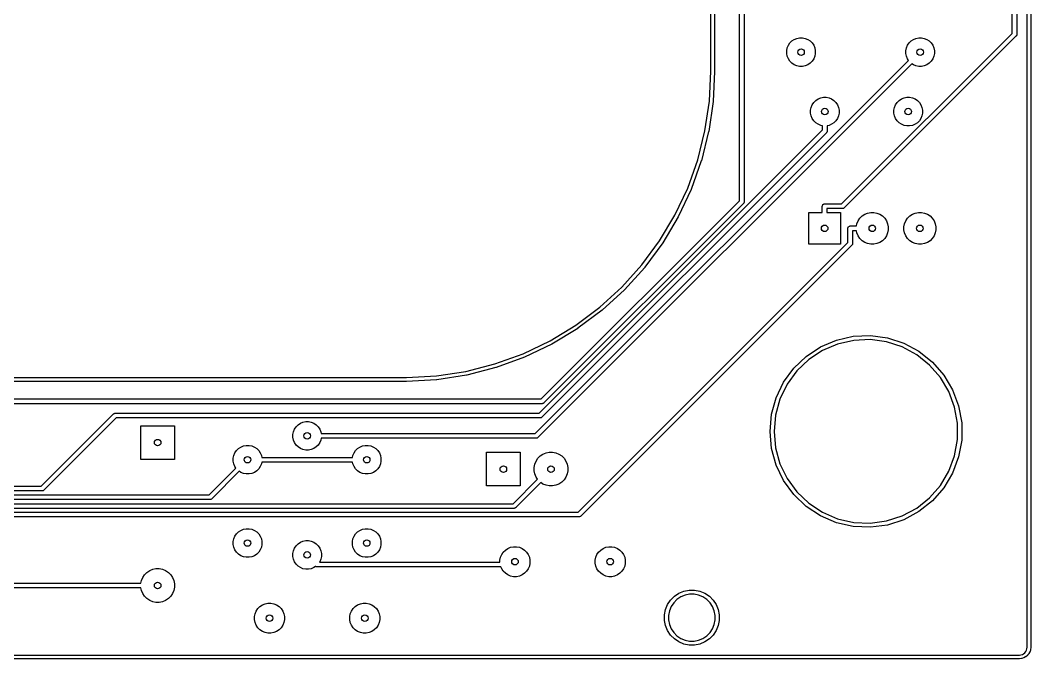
# Model space of a CAD drawing. Extents: x 17 to 176, y -177 to -9.
# Drawn here: x 121.7 to 175.6, y -176.6 to -142.6 of the extents above; entities that cross this region are included whole.
import ezdxf

# ---------------------------------------------------------------- set-up
doc = ezdxf.new("R2010")
doc.units = 0
doc.layers.add('BLACK', color=7, linetype='CONTINUOUS')

msp = doc.modelspace()

# ---------------------------------------------------------------- linework, layer by layer
at = {"layer": 'BLACK', "linetype": 'CONTINUOUS'}
for p, q in [((175.382, -176.017), (175.382, -52.2426)), ((175.582, -52.2359), (175.582, -176.027)), ((158.523, -145.291), (158.523, -53.716)), ((158.723, -53.7107), (158.723, -145.298)), ((174.582, -143.282), (174.582, -57.2686)), ((174.832, -57.2229), (174.832, -143.328)), ((160.053, -152.201), (160.053, -111.236)), ((160.303, -111.282), (160.303, -152.247)), ((165.495, -152.37), (174.582, -143.282)), ((162.658, -143.909), (162.741, -143.784)), ((162.741, -143.784), (162.847, -143.678)), ((162.847, -143.678), (162.972, -143.595)), ((162.972, -143.595), (163.111, -143.537)), ((163.111, -143.537), (163.258, -143.508)), ((163.258, -143.508), (163.408, -143.508)), ((163.408, -143.508), (163.555, -143.537)), ((163.555, -143.537), (163.694, -143.595)), ((163.694, -143.595), (163.819, -143.678)), ((163.819, -143.678), (163.925, -143.784)), ((163.925, -143.784), (164.008, -143.909)), ((174.791, -143.427), (165.64, -152.579)), ((169.008, -143.909), (169.091, -143.784)), ((169.091, -143.784), (169.197, -143.678)), ((169.197, -143.678), (169.322, -143.595)), ((169.322, -143.595), (169.461, -143.537)), ((169.461, -143.537), (169.608, -143.508)), ((169.608, -143.508), (169.758, -143.508)), ((169.758, -143.508), (169.905, -143.537)), ((169.905, -143.537), (170.044, -143.595)), ((170.044, -143.595), (170.169, -143.678)), ((170.169, -143.678), (170.275, -143.784)), ((170.275, -143.784), (170.358, -143.909)), ((174.796, -143.423), (174.791, -143.427)), ((174.8, -143.418), (174.796, -143.423)), ((174.812, -143.404), (174.8, -143.418)), ((174.8, -143.418), (174.8, -143.418)), ((174.823, -143.382), (174.812, -143.404)), ((174.831, -143.359), (174.823, -143.382)), ((174.823, -143.382), (174.823, -143.382)), ((174.832, -143.34), (174.831, -143.359)), ((174.832, -143.328), (174.833, -143.334)), ((174.833, -143.334), (174.832, -143.34)), ((174.832, -143.34), (174.832, -143.34)), ((162.571, -144.195), (162.6, -144.048)), ((162.571, -144.345), (162.571, -144.195)), ((162.6, -144.492), (162.571, -144.345)), ((162.6, -144.048), (162.658, -143.909)), ((164.008, -143.909), (164.066, -144.048)), ((164.066, -144.048), (164.095, -144.195)), ((164.095, -144.345), (164.066, -144.492)), ((164.095, -144.195), (164.095, -144.345)), ((168.921, -144.195), (168.95, -144.048)), ((168.921, -144.345), (168.921, -144.195)), ((168.95, -144.492), (168.921, -144.345)), ((168.95, -144.048), (169.008, -143.909)), ((170.358, -143.909), (170.416, -144.048)), ((170.416, -144.048), (170.445, -144.195)), ((170.445, -144.345), (170.416, -144.492)), ((170.445, -144.195), (170.445, -144.345)), ((149.16, -164.616), (169.063, -144.713)), ((169.24, -144.89), (149.305, -164.825)), ((162.658, -144.631), (162.6, -144.492)), ((162.741, -144.756), (162.658, -144.631)), ((162.847, -144.862), (162.741, -144.756)), ((162.972, -144.945), (162.847, -144.862)), ((163.819, -144.862), (163.694, -144.945)), ((163.925, -144.756), (163.819, -144.862)), ((164.008, -144.631), (163.925, -144.756)), ((164.066, -144.492), (164.008, -144.631)), ((169.008, -144.631), (168.95, -144.492)), ((169.063, -144.713), (169.008, -144.631)), ((169.322, -144.945), (169.24, -144.89)), ((170.169, -144.862), (170.044, -144.945)), ((170.275, -144.756), (170.169, -144.862)), ((170.358, -144.631), (170.275, -144.756)), ((170.416, -144.492), (170.358, -144.631)), ((158.445, -146.888), (158.523, -145.291)), ((158.723, -145.301), (158.644, -146.903)), ((158.723, -145.298), (158.723, -145.301)), ((163.111, -145.003), (162.972, -144.945)), ((163.258, -145.032), (163.111, -145.003)), ((163.408, -145.032), (163.258, -145.032)), ((163.555, -145.003), (163.408, -145.032)), ((163.694, -144.945), (163.555, -145.003)), ((169.461, -145.003), (169.322, -144.945)), ((169.608, -145.032), (169.461, -145.003)), ((169.758, -145.032), (169.608, -145.032)), ((169.905, -145.003), (169.758, -145.032)), ((170.044, -144.945), (169.905, -145.003)), ((158.212, -148.467), (158.445, -146.888)), ((158.643, -146.912), (158.409, -148.501)), ((158.644, -146.908), (158.643, -146.912)), ((158.644, -146.903), (158.644, -146.904)), ((158.644, -146.904), (158.644, -146.908)), ((163.87, -147.223), (163.928, -147.084)), ((163.928, -147.084), (164.011, -146.959)), ((164.011, -146.959), (164.117, -146.853)), ((164.117, -146.853), (164.242, -146.77)), ((164.242, -146.77), (164.381, -146.712)), ((164.381, -146.712), (164.528, -146.683)), ((164.528, -146.683), (164.678, -146.683)), ((164.678, -146.683), (164.825, -146.712)), ((164.825, -146.712), (164.964, -146.77)), ((164.964, -146.77), (165.089, -146.853)), ((165.089, -146.853), (165.195, -146.959)), ((165.195, -146.959), (165.278, -147.084)), ((165.278, -147.084), (165.336, -147.223)), ((168.315, -147.223), (168.373, -147.084)), ((168.373, -147.084), (168.456, -146.959)), ((168.456, -146.959), (168.562, -146.853)), ((168.562, -146.853), (168.687, -146.77)), ((168.687, -146.77), (168.826, -146.712)), ((168.826, -146.712), (168.973, -146.683)), ((168.973, -146.683), (169.123, -146.683)), ((169.123, -146.683), (169.27, -146.712)), ((169.27, -146.712), (169.409, -146.77)), ((169.409, -146.77), (169.534, -146.853)), ((169.534, -146.853), (169.64, -146.959)), ((169.64, -146.959), (169.723, -147.084)), ((169.723, -147.084), (169.781, -147.223)), ((163.841, -147.37), (163.87, -147.223)), ((163.841, -147.52), (163.841, -147.37)), ((163.87, -147.667), (163.841, -147.52)), ((165.336, -147.223), (165.365, -147.37)), ((165.365, -147.52), (165.336, -147.667)), ((165.365, -147.37), (165.365, -147.52)), ((168.286, -147.37), (168.315, -147.223)), ((168.286, -147.52), (168.286, -147.37)), ((168.315, -147.667), (168.286, -147.52)), ((169.781, -147.223), (169.81, -147.37)), ((169.81, -147.52), (169.781, -147.667)), ((169.81, -147.37), (169.81, -147.52)), ((163.928, -147.806), (163.87, -147.667)), ((164.011, -147.931), (163.928, -147.806)), ((164.117, -148.037), (164.011, -147.931)), ((164.242, -148.12), (164.117, -148.037)), ((164.381, -148.178), (164.242, -148.12)), ((164.964, -148.12), (164.825, -148.178)), ((165.089, -148.037), (164.964, -148.12)), ((165.195, -147.931), (165.089, -148.037)), ((165.278, -147.806), (165.195, -147.931)), ((165.336, -147.667), (165.278, -147.806)), ((168.373, -147.806), (168.315, -147.667)), ((168.456, -147.931), (168.373, -147.806)), ((168.562, -148.037), (168.456, -147.931)), ((168.687, -148.12), (168.562, -148.037)), ((168.826, -148.178), (168.687, -148.12)), ((169.409, -148.12), (169.27, -148.178)), ((169.534, -148.037), (169.409, -148.12)), ((169.64, -147.931), (169.534, -148.037)), ((169.723, -147.806), (169.64, -147.931)), ((169.781, -147.667), (169.723, -147.806)), ((149.373, -163.529), (164.478, -148.424)), ((164.687, -148.568), (149.517, -163.738)), ((157.825, -150.016), (158.212, -148.467)), ((158.407, -148.511), (158.018, -150.07)), ((158.408, -148.507), (158.407, -148.511)), ((158.409, -148.503), (158.408, -148.507)), ((158.409, -148.501), (158.409, -148.503)), ((164.478, -148.197), (164.381, -148.178)), ((164.478, -148.424), (164.478, -148.197)), ((164.692, -148.564), (164.687, -148.568)), ((164.696, -148.559), (164.692, -148.564)), ((164.707, -148.545), (164.696, -148.559)), ((164.696, -148.559), (164.696, -148.559)), ((164.719, -148.523), (164.707, -148.545)), ((164.726, -148.5), (164.719, -148.523)), ((164.719, -148.523), (164.719, -148.523)), ((164.728, -148.481), (164.726, -148.5)), ((164.825, -148.178), (164.728, -148.197)), ((164.728, -148.197), (164.728, -148.469)), ((164.728, -148.469), (164.729, -148.475)), ((164.729, -148.475), (164.728, -148.481)), ((164.728, -148.481), (164.728, -148.481)), ((168.973, -148.207), (168.826, -148.178)), ((169.123, -148.207), (168.973, -148.207)), ((169.27, -148.178), (169.123, -148.207)), ((157.29, -151.52), (157.825, -150.016)), ((158.015, -150.079), (157.477, -151.592)), ((158.017, -150.075), (158.015, -150.079)), ((158.018, -150.071), (158.017, -150.075)), ((158.018, -150.07), (158.018, -150.071)), ((156.61, -152.965), (157.29, -151.52)), ((157.473, -151.601), (156.789, -153.055)), ((157.475, -151.597), (157.473, -151.601)), ((157.476, -151.593), (157.475, -151.597)), ((157.477, -151.592), (157.476, -151.593)), ((149.482, -162.773), (160.053, -152.201)), ((160.262, -152.346), (149.626, -162.982)), ((160.267, -152.342), (160.262, -152.346)), ((160.271, -152.337), (160.267, -152.342)), ((160.282, -152.323), (160.271, -152.337)), ((160.271, -152.337), (160.271, -152.337)), ((160.283, -152.322), (160.282, -152.323)), ((160.294, -152.301), (160.283, -152.322)), ((160.301, -152.278), (160.294, -152.301)), ((160.303, -152.259), (160.301, -152.278)), ((160.303, -152.247), (160.304, -152.253)), ((160.304, -152.253), (160.303, -152.259)), ((160.303, -152.259), (160.303, -152.259)), ((164.466, -152.495), (164.469, -152.47)), ((164.469, -152.47), (164.476, -152.447)), ((164.476, -152.447), (164.488, -152.425)), ((164.488, -152.425), (164.503, -152.406)), ((164.503, -152.406), (164.522, -152.39)), ((164.522, -152.39), (164.544, -152.379)), ((164.544, -152.379), (164.567, -152.372)), ((164.567, -152.372), (164.586, -152.37)), ((164.586, -152.37), (164.592, -152.369)), ((164.586, -152.37), (164.586, -152.37)), ((164.592, -152.369), (164.598, -152.37)), ((164.598, -152.37), (165.495, -152.37)), ((155.793, -154.336), (156.61, -152.965)), ((163.742, -154.52), (163.742, -152.82)), ((163.742, -152.82), (164.467, -152.82)), ((164.467, -152.501), (164.466, -152.495)), ((164.467, -152.82), (164.467, -152.501)), ((165.541, -152.62), (164.717, -152.62)), ((164.717, -152.62), (164.717, -152.82)), ((164.717, -152.82), (165.442, -152.82)), ((165.442, -152.82), (165.442, -154.52)), ((165.547, -152.62), (165.541, -152.62)), ((165.553, -152.62), (165.547, -152.62)), ((165.571, -152.618), (165.553, -152.62)), ((165.553, -152.62), (165.553, -152.62)), ((165.595, -152.611), (165.571, -152.618)), ((165.617, -152.599), (165.595, -152.611)), ((165.636, -152.584), (165.617, -152.599)), ((165.64, -152.579), (165.636, -152.584)), ((166.472, -153.128), (166.59, -153.01)), ((166.59, -153.01), (166.729, -152.917)), ((166.729, -152.917), (166.884, -152.853)), ((166.884, -152.853), (167.048, -152.82)), ((167.048, -152.82), (167.216, -152.82)), ((167.216, -152.82), (167.38, -152.853)), ((167.38, -152.853), (167.535, -152.917)), ((167.535, -152.917), (167.674, -153.01)), ((167.674, -153.01), (167.792, -153.128)), ((169.012, -153.128), (169.13, -153.01)), ((169.13, -153.01), (169.269, -152.917)), ((169.269, -152.917), (169.424, -152.853)), ((169.424, -152.853), (169.588, -152.82)), ((169.588, -152.82), (169.756, -152.82)), ((169.756, -152.82), (169.92, -152.853)), ((169.92, -152.853), (170.075, -152.917)), ((170.075, -152.917), (170.214, -153.01)), ((170.214, -153.01), (170.332, -153.128)), ((156.784, -153.063), (155.962, -154.443)), ((156.786, -153.059), (156.784, -153.063)), ((156.788, -153.056), (156.786, -153.059)), ((156.789, -153.055), (156.788, -153.056)), ((165.909, -153.554), (165.932, -153.547)), ((165.932, -153.547), (165.951, -153.545)), ((165.951, -153.545), (165.957, -153.544)), ((165.957, -153.544), (165.963, -153.545)), ((165.963, -153.545), (166.29, -153.545)), ((166.29, -153.545), (166.315, -153.422)), ((166.315, -153.422), (166.379, -153.267)), ((166.379, -153.267), (166.472, -153.128)), ((167.792, -153.128), (167.885, -153.267)), ((167.885, -153.267), (167.949, -153.422)), ((167.949, -153.422), (167.982, -153.586)), ((168.822, -153.586), (168.855, -153.422)), ((168.855, -153.422), (168.919, -153.267)), ((168.919, -153.267), (169.012, -153.128)), ((170.332, -153.128), (170.425, -153.267)), ((170.425, -153.267), (170.489, -153.422)), ((170.489, -153.422), (170.522, -153.586)), ((165.831, -153.67), (165.834, -153.645)), ((165.832, -153.676), (165.831, -153.67)), ((165.832, -154.426), (165.832, -153.676)), ((165.834, -153.645), (165.841, -153.622)), ((165.841, -153.622), (165.852, -153.6)), ((165.852, -153.6), (165.868, -153.581)), ((165.868, -153.581), (165.887, -153.566)), ((165.887, -153.566), (165.909, -153.554)), ((166.29, -153.795), (166.082, -153.795)), ((166.082, -153.795), (166.082, -154.472)), ((166.315, -153.918), (166.29, -153.795)), ((166.379, -154.073), (166.315, -153.918)), ((166.472, -154.212), (166.379, -154.073)), ((167.885, -154.073), (167.792, -154.212)), ((167.949, -153.918), (167.885, -154.073)), ((167.982, -153.754), (167.949, -153.918)), ((167.982, -153.586), (167.982, -153.754)), ((168.822, -153.754), (168.822, -153.586)), ((168.855, -153.918), (168.822, -153.754)), ((168.919, -154.073), (168.855, -153.918)), ((169.012, -154.212), (168.919, -154.073)), ((170.425, -154.073), (170.332, -154.212)), ((170.489, -153.918), (170.425, -154.073)), ((170.522, -153.754), (170.489, -153.918)), ((170.522, -153.586), (170.522, -153.754)), ((151.452, -168.806), (165.832, -154.426)), ((166.041, -154.571), (151.596, -169.015)), ((154.845, -155.621), (155.793, -154.336)), ((155.957, -154.451), (155.003, -155.744)), ((155.959, -154.448), (155.957, -154.451)), ((155.961, -154.444), (155.959, -154.448)), ((155.962, -154.443), (155.961, -154.444)), ((165.442, -154.52), (163.742, -154.52)), ((166.046, -154.567), (166.041, -154.571)), ((166.049, -154.562), (166.046, -154.567)), ((166.061, -154.548), (166.049, -154.562)), ((166.049, -154.562), (166.049, -154.562)), ((166.073, -154.526), (166.061, -154.548)), ((166.075, -154.52), (166.073, -154.526)), ((166.08, -154.503), (166.075, -154.52)), ((166.082, -154.484), (166.08, -154.503)), ((166.082, -154.472), (166.082, -154.478)), ((166.082, -154.478), (166.082, -154.484)), ((166.082, -154.484), (166.082, -154.484)), ((166.59, -154.33), (166.472, -154.212)), ((166.729, -154.423), (166.59, -154.33)), ((166.884, -154.487), (166.729, -154.423)), ((167.048, -154.52), (166.884, -154.487)), ((167.216, -154.52), (167.048, -154.52)), ((167.38, -154.487), (167.216, -154.52)), ((167.535, -154.423), (167.38, -154.487)), ((167.674, -154.33), (167.535, -154.423)), ((167.792, -154.212), (167.674, -154.33)), ((169.13, -154.33), (169.012, -154.212)), ((169.269, -154.423), (169.13, -154.33)), ((169.424, -154.487), (169.269, -154.423)), ((169.588, -154.52), (169.424, -154.487)), ((169.756, -154.52), (169.588, -154.52)), ((169.92, -154.487), (169.756, -154.52)), ((170.075, -154.423), (169.92, -154.487)), ((170.214, -154.33), (170.075, -154.423)), ((170.332, -154.212), (170.214, -154.33)), ((153.777, -156.808), (154.845, -155.621)), ((154.997, -155.752), (153.922, -156.945)), ((155, -155.748), (154.997, -155.752)), ((155.002, -155.745), (155, -155.748)), ((155.003, -155.744), (155.002, -155.745)), ((152.598, -157.884), (153.777, -156.808)), ((153.915, -156.952), (152.729, -158.035)), ((153.918, -156.949), (153.915, -156.952)), ((153.921, -156.946), (153.918, -156.949)), ((153.922, -156.945), (153.921, -156.946)), ((153.922, -156.945), (153.922, -156.945)), ((153.922, -156.945), (153.922, -156.945)), ((151.32, -158.841), (152.598, -157.884)), ((152.722, -158.042), (151.436, -159.004)), ((152.725, -158.039), (152.722, -158.042)), ((152.728, -158.036), (152.725, -158.039)), ((152.729, -158.035), (152.728, -158.036)), ((149.954, -159.668), (151.32, -158.841)), ((151.427, -159.009), (150.053, -159.841)), ((151.431, -159.007), (151.427, -159.009)), ((151.434, -159.005), (151.431, -159.007)), ((151.436, -159.004), (151.434, -159.005)), ((165.216, -159.634), (166.111, -159.429)), ((166.111, -159.429), (167.028, -159.388)), ((167.028, -159.388), (167.938, -159.511)), ((148.514, -160.358), (149.954, -159.668)), ((150.045, -159.846), (148.596, -160.54)), ((150.049, -159.844), (150.045, -159.846)), ((150.052, -159.842), (150.049, -159.844)), ((150.053, -159.841), (150.052, -159.842)), ((150.053, -159.841), (150.053, -159.841)), ((150.053, -159.841), (150.053, -159.841)), ((163.606, -160.5), (164.372, -159.994)), ((164.372, -159.994), (165.216, -159.634)), ((165.284, -159.843), (164.477, -160.188)), ((166.141, -159.647), (165.284, -159.843)), ((167.018, -159.608), (166.141, -159.647)), ((167.889, -159.726), (167.018, -159.608)), ((168.724, -159.997), (167.889, -159.726)), ((167.938, -159.511), (168.811, -159.795)), ((169.498, -160.414), (168.724, -159.997)), ((168.811, -159.795), (169.619, -160.23)), ((147.014, -160.904), (148.514, -160.358)), ((148.587, -160.544), (147.078, -161.093)), ((148.591, -160.542), (148.587, -160.544)), ((148.595, -160.541), (148.591, -160.542)), ((148.596, -160.54), (148.595, -160.541)), ((148.596, -160.54), (148.596, -160.54)), ((148.596, -160.54), (148.596, -160.54)), ((162.943, -161.134), (163.606, -160.5)), ((164.477, -160.188), (163.744, -160.672)), ((170.185, -160.961), (169.498, -160.414)), ((169.619, -160.23), (170.337, -160.802)), ((145.468, -161.301), (147.014, -160.904)), ((147.077, -161.094), (147.073, -161.095)), ((147.078, -161.093), (147.077, -161.094)), ((147.078, -161.093), (147.078, -161.093)), ((147.078, -161.093), (147.078, -161.093)), ((163.744, -160.672), (163.109, -161.279)), ((170.763, -161.623), (170.185, -160.961)), ((170.337, -160.802), (170.941, -161.494)), ((142.294, -161.634), (143.89, -161.545)), ((143.89, -161.545), (145.468, -161.301)), ((145.503, -161.498), (143.916, -161.743)), ((145.507, -161.497), (145.503, -161.498)), ((145.511, -161.496), (145.507, -161.497)), ((145.513, -161.496), (145.511, -161.496)), ((147.069, -161.096), (145.513, -161.496)), ((145.513, -161.496), (145.513, -161.496)), ((145.513, -161.496), (145.513, -161.496)), ((147.073, -161.095), (147.069, -161.096)), ((162.403, -161.877), (162.943, -161.134)), ((163.109, -161.279), (162.592, -161.99)), ((171.213, -162.377), (170.763, -161.623)), ((170.941, -161.494), (171.412, -162.282)), ((142.187, -161.834), (50.5992, -161.834)), ((50.6066, -161.635), (142.182, -161.635)), ((142.182, -161.635), (142.294, -161.634)), ((142.297, -161.834), (142.187, -161.834)), ((142.187, -161.834), (142.187, -161.834)), ((142.299, -161.834), (142.297, -161.834)), ((142.301, -161.834), (142.299, -161.834)), ((142.302, -161.834), (142.301, -161.834)), ((143.906, -161.744), (142.302, -161.834)), ((143.91, -161.744), (143.906, -161.744)), ((143.914, -161.743), (143.91, -161.744)), ((143.916, -161.743), (143.914, -161.743)), ((162.005, -162.704), (162.403, -161.877)), ((162.592, -161.99), (162.211, -162.781)), ((161.761, -163.589), (162.005, -162.704)), ((171.522, -163.2), (171.213, -162.377)), ((171.412, -162.282), (171.734, -163.141)), ((102.656, -162.773), (149.482, -162.773)), ((149.527, -163.023), (102.702, -163.023)), ((149.533, -163.023), (149.527, -163.023)), ((149.54, -163.023), (149.533, -163.023)), ((149.558, -163.021), (149.54, -163.023)), ((149.54, -163.023), (149.54, -163.023)), ((149.581, -163.014), (149.558, -163.021)), ((149.603, -163.002), (149.581, -163.014)), ((149.622, -162.987), (149.603, -163.002)), ((149.626, -162.982), (149.622, -162.987)), ((162.211, -162.781), (161.977, -163.628)), ((171.679, -164.064), (171.522, -163.2)), ((171.734, -163.141), (171.898, -164.044)), ((122.823, -167.428), (126.682, -163.57)), ((126.826, -163.779), (122.967, -167.637)), ((126.682, -163.57), (126.686, -163.565)), ((126.686, -163.565), (126.69, -163.561)), ((126.69, -163.561), (126.705, -163.549)), ((126.69, -163.561), (126.69, -163.561)), ((126.705, -163.549), (126.726, -163.538)), ((126.726, -163.538), (126.75, -163.531)), ((126.75, -163.531), (126.768, -163.529)), ((126.768, -163.529), (126.774, -163.528)), ((126.768, -163.529), (126.768, -163.529)), ((126.774, -163.528), (126.781, -163.529)), ((126.781, -163.529), (149.373, -163.529)), ((149.418, -163.779), (126.826, -163.779)), ((149.425, -163.779), (149.418, -163.779)), ((149.431, -163.779), (149.425, -163.779)), ((149.449, -163.777), (149.431, -163.779)), ((149.431, -163.779), (149.431, -163.779)), ((149.473, -163.77), (149.449, -163.777)), ((149.494, -163.758), (149.473, -163.77)), ((149.513, -163.743), (149.494, -163.758)), ((149.517, -163.738), (149.513, -163.743)), ((161.679, -164.503), (161.761, -163.589)), ((161.977, -163.628), (161.899, -164.503)), ((128.132, -166), (128.132, -164.2)), ((128.132, -164.2), (129.932, -164.2)), ((129.932, -164.2), (129.932, -166)), ((136.327, -164.38), (136.41, -164.255)), ((136.41, -164.255), (136.516, -164.149)), ((136.516, -164.149), (136.641, -164.066)), ((136.641, -164.066), (136.78, -164.008)), ((136.78, -164.008), (136.927, -163.979)), ((136.927, -163.979), (137.077, -163.979)), ((137.077, -163.979), (137.224, -164.008)), ((137.224, -164.008), (137.363, -164.066)), ((137.363, -164.066), (137.488, -164.149)), ((137.488, -164.149), (137.594, -164.255)), ((137.594, -164.255), (137.677, -164.38)), ((171.679, -164.942), (171.679, -164.064)), ((171.898, -164.044), (171.898, -164.962)), ((136.24, -164.666), (136.269, -164.519)), ((136.24, -164.816), (136.24, -164.666)), ((136.269, -164.963), (136.24, -164.816)), ((136.269, -164.519), (136.327, -164.38)), ((137.677, -164.38), (137.735, -164.519)), ((137.735, -164.519), (137.754, -164.616)), ((137.754, -164.866), (137.735, -164.963)), ((137.754, -164.616), (149.16, -164.616)), ((149.206, -164.866), (137.754, -164.866)), ((149.212, -164.867), (149.206, -164.866)), ((149.218, -164.866), (149.212, -164.867)), ((149.237, -164.864), (149.218, -164.866)), ((149.218, -164.866), (149.218, -164.866)), ((149.26, -164.857), (149.237, -164.864)), ((149.282, -164.845), (149.26, -164.857)), ((149.301, -164.83), (149.282, -164.845)), ((149.305, -164.825), (149.301, -164.83)), ((161.761, -165.417), (161.679, -164.503)), ((161.899, -164.503), (161.977, -165.378)), ((133.341, -165.419), (133.466, -165.336)), ((133.466, -165.336), (133.605, -165.278)), ((133.605, -165.278), (133.752, -165.249)), ((133.752, -165.249), (133.902, -165.249)), ((133.902, -165.249), (134.049, -165.278)), ((134.049, -165.278), (134.188, -165.336)), ((134.188, -165.336), (134.313, -165.419)), ((136.327, -165.102), (136.269, -164.963)), ((136.41, -165.227), (136.327, -165.102)), ((136.516, -165.333), (136.41, -165.227)), ((136.641, -165.416), (136.516, -165.333)), ((137.488, -165.333), (137.363, -165.416)), ((137.594, -165.227), (137.488, -165.333)), ((137.677, -165.102), (137.594, -165.227)), ((137.735, -164.963), (137.677, -165.102)), ((139.691, -165.419), (139.816, -165.336)), ((139.816, -165.336), (139.955, -165.278)), ((139.955, -165.278), (140.102, -165.249)), ((140.102, -165.249), (140.252, -165.249)), ((140.252, -165.249), (140.399, -165.278)), ((140.399, -165.278), (140.538, -165.336)), ((140.538, -165.336), (140.663, -165.419)), ((161.977, -165.378), (162.211, -166.225)), ((171.522, -165.807), (171.679, -164.942)), ((171.898, -164.962), (171.734, -165.865)), ((133.065, -165.936), (133.094, -165.789)), ((133.065, -166.086), (133.065, -165.936)), ((133.094, -165.789), (133.152, -165.65)), ((133.152, -165.65), (133.235, -165.525)), ((133.235, -165.525), (133.341, -165.419)), ((134.313, -165.419), (134.419, -165.525)), ((134.419, -165.525), (134.502, -165.65)), ((134.502, -165.65), (134.56, -165.789)), ((134.56, -165.789), (134.579, -165.886)), ((134.579, -165.886), (139.425, -165.886)), ((136.78, -165.474), (136.641, -165.416)), ((136.927, -165.503), (136.78, -165.474)), ((137.077, -165.503), (136.927, -165.503)), ((137.224, -165.474), (137.077, -165.503)), ((137.363, -165.416), (137.224, -165.474)), ((139.425, -165.886), (139.444, -165.789)), ((139.444, -165.789), (139.502, -165.65)), ((139.502, -165.65), (139.585, -165.525)), ((139.585, -165.525), (139.691, -165.419)), ((140.663, -165.419), (140.769, -165.525)), ((140.769, -165.525), (140.852, -165.65)), ((140.852, -165.65), (140.91, -165.789)), ((140.91, -165.789), (140.939, -165.936)), ((140.939, -165.936), (140.939, -166.086)), ((146.562, -167.41), (146.562, -165.61)), ((146.562, -165.61), (148.362, -165.61)), ((148.362, -165.61), (148.362, -167.41)), ((149.204, -166.084), (149.303, -165.936)), ((149.303, -165.936), (149.428, -165.811)), ((149.428, -165.811), (149.576, -165.712)), ((149.576, -165.712), (149.739, -165.645)), ((149.739, -165.645), (149.913, -165.61)), ((149.913, -165.61), (150.091, -165.61)), ((150.091, -165.61), (150.265, -165.645)), ((150.265, -165.645), (150.428, -165.712)), ((150.428, -165.712), (150.576, -165.811)), ((150.576, -165.811), (150.701, -165.936)), ((150.701, -165.936), (150.8, -166.084)), ((162.005, -166.302), (161.761, -165.417)), ((171.213, -166.629), (171.522, -165.807)), ((171.734, -165.865), (171.412, -166.725)), ((129.932, -166), (128.132, -166)), ((131.773, -167.888), (133.207, -166.454)), ((133.094, -166.233), (133.065, -166.086)), ((133.152, -166.372), (133.094, -166.233)), ((133.207, -166.454), (133.152, -166.372)), ((134.502, -166.372), (134.419, -166.497)), ((134.56, -166.233), (134.502, -166.372)), ((134.579, -166.136), (134.56, -166.233)), ((139.425, -166.136), (134.579, -166.136)), ((139.444, -166.233), (139.425, -166.136)), ((139.502, -166.372), (139.444, -166.233)), ((139.585, -166.497), (139.502, -166.372)), ((140.852, -166.372), (140.769, -166.497)), ((140.91, -166.233), (140.852, -166.372)), ((140.939, -166.086), (140.91, -166.233)), ((149.102, -166.421), (149.137, -166.247)), ((149.102, -166.599), (149.102, -166.421)), ((149.137, -166.247), (149.204, -166.084)), ((150.8, -166.084), (150.867, -166.247)), ((150.867, -166.247), (150.902, -166.421)), ((150.902, -166.421), (150.902, -166.599)), ((162.403, -167.129), (162.005, -166.302)), ((162.211, -166.225), (162.592, -167.016)), ((133.384, -166.631), (131.918, -168.097)), ((133.466, -166.686), (133.384, -166.631)), ((133.605, -166.744), (133.466, -166.686)), ((133.752, -166.773), (133.605, -166.744)), ((133.902, -166.773), (133.752, -166.773)), ((134.049, -166.744), (133.902, -166.773)), ((134.188, -166.686), (134.049, -166.744)), ((134.313, -166.603), (134.188, -166.686)), ((134.419, -166.497), (134.313, -166.603)), ((139.691, -166.603), (139.585, -166.497)), ((139.816, -166.686), (139.691, -166.603)), ((139.955, -166.744), (139.816, -166.686)), ((140.102, -166.773), (139.955, -166.744)), ((140.252, -166.773), (140.102, -166.773)), ((140.399, -166.744), (140.252, -166.773)), ((140.538, -166.686), (140.399, -166.744)), ((140.663, -166.603), (140.538, -166.686)), ((140.769, -166.497), (140.663, -166.603)), ((149.137, -166.773), (149.102, -166.599)), ((149.204, -166.936), (149.137, -166.773)), ((149.282, -167.053), (149.204, -166.936)), ((150.8, -166.936), (150.701, -167.084)), ((150.867, -166.773), (150.8, -166.936)), ((150.902, -166.599), (150.867, -166.773)), ((162.592, -167.016), (163.109, -167.727)), ((170.763, -167.383), (171.213, -166.629)), ((171.412, -166.725), (170.941, -167.513)), ((60.4912, -167.428), (122.823, -167.428)), ((148.362, -167.41), (146.562, -167.41)), ((147.979, -168.356), (149.282, -167.053)), ((149.459, -167.23), (148.124, -168.565)), ((149.576, -167.308), (149.459, -167.23)), ((149.739, -167.375), (149.576, -167.308)), ((149.913, -167.41), (149.739, -167.375)), ((150.091, -167.41), (149.913, -167.41)), ((150.265, -167.375), (150.091, -167.41)), ((150.428, -167.308), (150.265, -167.375)), ((150.576, -167.209), (150.428, -167.308)), ((150.701, -167.084), (150.576, -167.209)), ((162.943, -167.872), (162.403, -167.129)), ((170.185, -168.045), (170.763, -167.383)), ((170.941, -167.513), (170.337, -168.204)), ((51.8083, -167.888), (131.773, -167.888)), ((122.869, -167.678), (60.4455, -167.678)), ((122.875, -167.679), (122.869, -167.678)), ((122.881, -167.678), (122.875, -167.679)), ((122.899, -167.677), (122.881, -167.678)), ((122.881, -167.678), (122.881, -167.678)), ((122.923, -167.669), (122.899, -167.677)), ((122.944, -167.658), (122.923, -167.669)), ((122.964, -167.642), (122.944, -167.658)), ((122.967, -167.637), (122.964, -167.642)), ((131.918, -168.097), (131.914, -168.102)), ((163.606, -168.506), (162.943, -167.872)), ((163.109, -167.727), (163.744, -168.334)), ((169.498, -168.593), (170.185, -168.045)), ((148.025, -168.606), (47.7649, -168.606)), ((47.8106, -168.356), (147.979, -168.356)), ((131.819, -168.138), (51.7626, -168.138)), ((131.825, -168.139), (131.819, -168.138)), ((131.831, -168.138), (131.825, -168.139)), ((131.849, -168.136), (131.831, -168.138)), ((131.831, -168.138), (131.831, -168.138)), ((131.873, -168.129), (131.849, -168.136)), ((131.895, -168.118), (131.873, -168.129)), ((131.914, -168.102), (131.895, -168.118)), ((148.031, -168.607), (148.025, -168.606)), ((148.037, -168.606), (148.031, -168.607)), ((148.056, -168.604), (148.037, -168.606)), ((148.037, -168.606), (148.037, -168.606)), ((148.079, -168.597), (148.056, -168.604)), ((148.101, -168.585), (148.079, -168.597)), ((148.12, -168.57), (148.101, -168.585)), ((148.124, -168.565), (148.12, -168.57)), ((164.372, -169.012), (163.606, -168.506)), ((163.744, -168.334), (164.477, -168.818)), ((168.724, -169.009), (169.498, -168.593)), ((170.337, -168.204), (169.619, -168.776)), ((62.0625, -168.806), (151.452, -168.806)), ((151.497, -169.056), (62.1082, -169.056)), ((151.503, -169.057), (151.497, -169.056)), ((151.509, -169.056), (151.503, -169.057)), ((151.528, -169.055), (151.509, -169.056)), ((151.509, -169.056), (151.509, -169.056)), ((151.551, -169.047), (151.528, -169.055)), ((151.573, -169.036), (151.551, -169.047)), ((151.592, -169.02), (151.573, -169.036)), ((151.596, -169.015), (151.592, -169.02)), ((165.216, -169.373), (164.372, -169.012)), ((164.477, -168.818), (165.284, -169.163)), ((165.284, -169.163), (166.141, -169.359)), ((167.889, -169.28), (168.724, -169.009)), ((169.619, -168.776), (168.811, -169.211)), ((133.605, -169.723), (133.752, -169.694)), ((133.752, -169.694), (133.902, -169.694)), ((133.902, -169.694), (134.049, -169.723)), ((139.955, -169.723), (140.102, -169.694)), ((140.102, -169.694), (140.252, -169.694)), ((140.252, -169.694), (140.399, -169.723)), ((166.111, -169.577), (165.216, -169.373)), ((167.028, -169.618), (166.111, -169.577)), ((166.141, -169.359), (167.018, -169.398)), ((167.018, -169.398), (167.889, -169.28)), ((167.938, -169.495), (167.028, -169.618)), ((168.811, -169.211), (167.938, -169.495)), ((133.065, -170.381), (133.094, -170.234)), ((133.094, -170.234), (133.152, -170.095)), ((133.152, -170.095), (133.235, -169.97)), ((133.235, -169.97), (133.341, -169.864)), ((133.341, -169.864), (133.466, -169.781)), ((133.466, -169.781), (133.605, -169.723)), ((134.049, -169.723), (134.188, -169.781)), ((134.188, -169.781), (134.313, -169.864)), ((134.313, -169.864), (134.419, -169.97)), ((134.419, -169.97), (134.502, -170.095)), ((134.502, -170.095), (134.56, -170.234)), ((134.56, -170.234), (134.589, -170.381)), ((139.415, -170.381), (139.444, -170.234)), ((139.444, -170.234), (139.502, -170.095)), ((139.502, -170.095), (139.585, -169.97)), ((139.585, -169.97), (139.691, -169.864)), ((139.691, -169.864), (139.816, -169.781)), ((139.816, -169.781), (139.955, -169.723)), ((140.399, -169.723), (140.538, -169.781)), ((140.538, -169.781), (140.663, -169.864)), ((140.663, -169.864), (140.769, -169.97)), ((140.769, -169.97), (140.852, -170.095)), ((140.852, -170.095), (140.91, -170.234)), ((140.91, -170.234), (140.939, -170.381)), ((133.065, -170.531), (133.065, -170.381)), ((133.094, -170.678), (133.065, -170.531)), ((133.152, -170.817), (133.094, -170.678)), ((134.56, -170.678), (134.502, -170.817)), ((134.589, -170.531), (134.56, -170.678)), ((134.589, -170.381), (134.589, -170.531)), ((136.269, -170.869), (136.327, -170.73)), ((136.327, -170.73), (136.41, -170.605)), ((136.41, -170.605), (136.516, -170.499)), ((136.516, -170.499), (136.641, -170.416)), ((136.641, -170.416), (136.78, -170.358)), ((136.78, -170.358), (136.927, -170.329)), ((136.927, -170.329), (137.077, -170.329)), ((137.077, -170.329), (137.224, -170.358)), ((137.224, -170.358), (137.363, -170.416)), ((137.363, -170.416), (137.488, -170.499)), ((137.488, -170.499), (137.594, -170.605)), ((137.594, -170.605), (137.677, -170.73)), ((137.677, -170.73), (137.735, -170.869)), ((139.415, -170.531), (139.415, -170.381)), ((139.444, -170.678), (139.415, -170.531)), ((139.502, -170.817), (139.444, -170.678)), ((140.91, -170.678), (140.852, -170.817)), ((140.939, -170.531), (140.91, -170.678)), ((140.939, -170.381), (140.939, -170.531)), ((147.572, -170.829), (147.703, -170.741)), ((147.703, -170.741), (147.849, -170.681)), ((147.849, -170.681), (148.003, -170.65)), ((148.003, -170.65), (148.161, -170.65)), ((148.161, -170.65), (148.315, -170.681)), ((148.315, -170.681), (148.461, -170.741)), ((148.461, -170.741), (148.592, -170.829)), ((152.652, -170.829), (152.783, -170.741)), ((152.783, -170.741), (152.929, -170.681)), ((152.929, -170.681), (153.083, -170.65)), ((153.083, -170.65), (153.241, -170.65)), ((153.241, -170.65), (153.395, -170.681)), ((153.395, -170.681), (153.541, -170.741)), ((153.541, -170.741), (153.672, -170.829)), ((133.235, -170.942), (133.152, -170.817)), ((133.341, -171.048), (133.235, -170.942)), ((133.466, -171.131), (133.341, -171.048)), ((133.605, -171.189), (133.466, -171.131)), ((133.752, -171.218), (133.605, -171.189)), ((133.902, -171.218), (133.752, -171.218)), ((134.049, -171.189), (133.902, -171.218)), ((134.188, -171.131), (134.049, -171.189)), ((134.313, -171.048), (134.188, -171.131)), ((134.419, -170.942), (134.313, -171.048)), ((134.502, -170.817), (134.419, -170.942)), ((136.24, -171.016), (136.269, -170.869)), ((136.24, -171.166), (136.24, -171.016)), ((136.269, -171.313), (136.24, -171.166)), ((136.327, -171.452), (136.269, -171.313)), ((137.735, -171.313), (137.677, -171.452)), ((137.735, -170.869), (137.764, -171.016)), ((137.764, -171.166), (137.735, -171.313)), ((137.764, -171.016), (137.764, -171.166)), ((139.585, -170.942), (139.502, -170.817)), ((139.691, -171.048), (139.585, -170.942)), ((139.816, -171.131), (139.691, -171.048)), ((139.955, -171.189), (139.816, -171.131)), ((140.102, -171.218), (139.955, -171.189)), ((140.252, -171.218), (140.102, -171.218)), ((140.399, -171.189), (140.252, -171.218)), ((140.538, -171.131), (140.399, -171.189)), ((140.663, -171.048), (140.538, -171.131)), ((140.769, -170.942), (140.663, -171.048)), ((140.852, -170.817), (140.769, -170.942)), ((147.282, -171.371), (147.313, -171.217)), ((147.313, -171.217), (147.373, -171.071)), ((147.373, -171.071), (147.461, -170.94)), ((147.461, -170.94), (147.572, -170.829)), ((148.592, -170.829), (148.703, -170.94)), ((148.703, -170.94), (148.791, -171.071)), ((148.791, -171.071), (148.851, -171.217)), ((148.851, -171.217), (148.882, -171.371)), ((152.362, -171.371), (152.393, -171.217)), ((152.393, -171.217), (152.453, -171.071)), ((152.453, -171.071), (152.541, -170.94)), ((152.541, -170.94), (152.652, -170.829)), ((153.672, -170.829), (153.783, -170.94)), ((153.783, -170.94), (153.871, -171.071)), ((153.871, -171.071), (153.931, -171.217)), ((153.931, -171.217), (153.962, -171.371)), ((128.606, -171.922), (128.769, -171.855)), ((128.769, -171.855), (128.943, -171.82)), ((128.943, -171.82), (129.121, -171.82)), ((129.121, -171.82), (129.295, -171.855)), ((129.295, -171.855), (129.458, -171.922)), ((136.41, -171.577), (136.327, -171.452)), ((136.516, -171.683), (136.41, -171.577)), ((136.641, -171.766), (136.516, -171.683)), ((136.78, -171.824), (136.641, -171.766)), ((136.927, -171.853), (136.78, -171.824)), ((137.077, -171.853), (136.927, -171.853)), ((137.224, -171.824), (137.077, -171.853)), ((137.363, -171.766), (137.224, -171.824)), ((137.45, -171.708), (137.363, -171.766)), ((137.46, -171.713), (137.45, -171.708)), ((137.483, -171.72), (137.46, -171.713)), ((137.502, -171.722), (137.483, -171.72)), ((137.508, -171.723), (137.502, -171.722)), ((137.502, -171.722), (137.502, -171.722)), ((137.514, -171.722), (137.508, -171.723)), ((147.329, -171.722), (137.514, -171.722)), ((137.677, -171.452), (137.664, -171.472)), ((137.664, -171.472), (147.282, -171.472)), ((147.282, -171.472), (147.282, -171.371)), ((147.373, -171.829), (147.329, -171.722)), ((147.461, -171.96), (147.373, -171.829)), ((148.791, -171.829), (148.703, -171.96)), ((148.851, -171.683), (148.791, -171.829)), ((148.882, -171.529), (148.851, -171.683)), ((148.882, -171.371), (148.882, -171.529)), ((152.362, -171.529), (152.362, -171.371)), ((152.393, -171.683), (152.362, -171.529)), ((152.453, -171.829), (152.393, -171.683)), ((152.541, -171.96), (152.453, -171.829)), ((153.871, -171.829), (153.783, -171.96)), ((153.931, -171.683), (153.871, -171.829)), ((153.962, -171.529), (153.931, -171.683)), ((153.962, -171.371), (153.962, -171.529)), ((128.167, -172.457), (128.234, -172.294)), ((128.234, -172.294), (128.333, -172.146)), ((128.333, -172.146), (128.458, -172.021)), ((128.458, -172.021), (128.606, -171.922)), ((129.458, -171.922), (129.606, -172.021)), ((129.606, -172.021), (129.731, -172.146)), ((129.731, -172.146), (129.83, -172.294)), ((129.83, -172.294), (129.897, -172.457)), ((147.572, -172.071), (147.461, -171.96)), ((147.703, -172.159), (147.572, -172.071)), ((147.849, -172.219), (147.703, -172.159)), ((148.003, -172.25), (147.849, -172.219)), ((148.161, -172.25), (148.003, -172.25)), ((148.315, -172.219), (148.161, -172.25)), ((148.461, -172.159), (148.315, -172.219)), ((148.592, -172.071), (148.461, -172.159)), ((148.703, -171.96), (148.592, -172.071)), ((152.652, -172.071), (152.541, -171.96)), ((152.783, -172.159), (152.652, -172.071)), ((152.929, -172.219), (152.783, -172.159)), ((153.083, -172.25), (152.929, -172.219)), ((153.241, -172.25), (153.083, -172.25)), ((153.395, -172.219), (153.241, -172.25)), ((153.541, -172.159), (153.395, -172.219)), ((153.672, -172.071), (153.541, -172.159)), ((153.783, -171.96), (153.672, -172.071)), ((109.605, -172.595), (128.139, -172.595)), ((128.139, -172.845), (109.605, -172.845)), ((128.139, -172.595), (128.167, -172.457)), ((128.167, -172.983), (128.139, -172.845)), ((129.897, -172.457), (129.932, -172.631)), ((129.932, -172.809), (129.897, -172.983)), ((129.932, -172.631), (129.932, -172.809)), ((128.234, -173.146), (128.167, -172.983)), ((128.333, -173.294), (128.234, -173.146)), ((128.458, -173.419), (128.333, -173.294)), ((128.606, -173.518), (128.458, -173.419)), ((129.606, -173.419), (129.458, -173.518)), ((129.731, -173.294), (129.606, -173.419)), ((129.83, -173.146), (129.731, -173.294)), ((129.897, -172.983), (129.83, -173.146)), ((156.373, -173.5), (156.578, -173.296)), ((156.717, -173.466), (156.544, -173.64)), ((156.578, -173.296), (156.818, -173.136)), ((156.921, -173.33), (156.717, -173.466)), ((156.818, -173.136), (157.084, -173.025)), ((157.148, -173.236), (156.921, -173.33)), ((157.084, -173.025), (157.367, -172.969)), ((157.389, -173.188), (157.148, -173.236)), ((157.367, -172.969), (157.656, -172.969)), ((157.635, -173.188), (157.389, -173.188)), ((157.875, -173.236), (157.635, -173.188)), ((157.656, -172.969), (157.939, -173.025)), ((158.102, -173.33), (157.875, -173.236)), ((157.939, -173.025), (158.206, -173.136)), ((158.306, -173.466), (158.102, -173.33)), ((158.206, -173.136), (158.446, -173.296)), ((158.48, -173.64), (158.306, -173.466)), ((158.446, -173.296), (158.65, -173.5)), ((128.769, -173.585), (128.606, -173.518)), ((128.943, -173.62), (128.769, -173.585)), ((129.121, -173.62), (128.943, -173.62)), ((129.295, -173.585), (129.121, -173.62)), ((129.458, -173.518), (129.295, -173.585)), ((134.283, -174.081), (134.371, -173.95)), ((134.371, -173.95), (134.482, -173.839)), ((134.482, -173.839), (134.613, -173.751)), ((134.613, -173.751), (134.759, -173.691)), ((134.759, -173.691), (134.913, -173.66)), ((134.913, -173.66), (135.071, -173.66)), ((135.071, -173.66), (135.225, -173.691)), ((135.225, -173.691), (135.371, -173.751)), ((135.371, -173.751), (135.502, -173.839)), ((135.502, -173.839), (135.613, -173.95)), ((135.613, -173.95), (135.701, -174.081)), ((139.363, -174.081), (139.451, -173.95)), ((139.451, -173.95), (139.562, -173.839)), ((139.562, -173.839), (139.693, -173.751)), ((139.693, -173.751), (139.839, -173.691)), ((139.839, -173.691), (139.993, -173.66)), ((139.993, -173.66), (140.151, -173.66)), ((140.151, -173.66), (140.305, -173.691)), ((140.305, -173.691), (140.451, -173.751)), ((140.451, -173.751), (140.582, -173.839)), ((140.582, -173.839), (140.693, -173.95)), ((140.693, -173.95), (140.781, -174.081)), ((156.046, -174.29), (156.103, -174.007)), ((156.103, -174.007), (156.213, -173.74)), ((156.213, -173.74), (156.373, -173.5)), ((156.407, -173.844), (156.313, -174.071)), ((156.544, -173.64), (156.407, -173.844)), ((158.616, -173.844), (158.48, -173.64)), ((158.71, -174.071), (158.616, -173.844)), ((158.65, -173.5), (158.81, -173.74)), ((158.81, -173.74), (158.921, -174.007)), ((158.921, -174.007), (158.977, -174.29)), ((134.192, -174.381), (134.223, -174.227)), ((134.192, -174.539), (134.192, -174.381)), ((134.223, -174.693), (134.192, -174.539)), ((134.223, -174.227), (134.283, -174.081)), ((135.701, -174.081), (135.761, -174.227)), ((135.761, -174.227), (135.792, -174.381)), ((135.792, -174.539), (135.761, -174.693)), ((135.792, -174.381), (135.792, -174.539)), ((139.272, -174.381), (139.303, -174.227)), ((139.272, -174.539), (139.272, -174.381)), ((139.303, -174.693), (139.272, -174.539)), ((139.303, -174.227), (139.363, -174.081)), ((140.781, -174.081), (140.841, -174.227)), ((140.841, -174.227), (140.872, -174.381)), ((140.872, -174.539), (140.841, -174.693)), ((140.872, -174.381), (140.872, -174.539)), ((156.046, -174.579), (156.046, -174.29)), ((156.313, -174.071), (156.265, -174.312)), ((156.265, -174.312), (156.265, -174.557)), ((156.265, -174.557), (156.313, -174.798)), ((158.758, -174.312), (158.71, -174.071)), ((158.71, -174.798), (158.758, -174.557)), ((158.758, -174.557), (158.758, -174.312)), ((158.977, -174.29), (158.977, -174.579)), ((134.283, -174.839), (134.223, -174.693)), ((134.371, -174.97), (134.283, -174.839)), ((134.482, -175.081), (134.371, -174.97)), ((134.613, -175.169), (134.482, -175.081)), ((135.502, -175.081), (135.371, -175.169)), ((135.613, -174.97), (135.502, -175.081)), ((135.701, -174.839), (135.613, -174.97)), ((135.761, -174.693), (135.701, -174.839)), ((139.363, -174.839), (139.303, -174.693)), ((139.451, -174.97), (139.363, -174.839)), ((139.562, -175.081), (139.451, -174.97)), ((139.693, -175.169), (139.562, -175.081)), ((140.582, -175.081), (140.451, -175.169)), ((140.693, -174.97), (140.582, -175.081)), ((140.781, -174.839), (140.693, -174.97)), ((140.841, -174.693), (140.781, -174.839)), ((156.103, -174.862), (156.046, -174.579)), ((156.213, -175.129), (156.103, -174.862)), ((156.313, -174.798), (156.407, -175.025)), ((156.407, -175.025), (156.544, -175.229)), ((158.48, -175.229), (158.616, -175.025)), ((158.616, -175.025), (158.71, -174.798)), ((158.921, -174.862), (158.81, -175.129)), ((158.977, -174.579), (158.921, -174.862)), ((134.759, -175.229), (134.613, -175.169)), ((134.913, -175.26), (134.759, -175.229)), ((135.071, -175.26), (134.913, -175.26)), ((135.225, -175.229), (135.071, -175.26)), ((135.371, -175.169), (135.225, -175.229)), ((139.839, -175.229), (139.693, -175.169)), ((139.993, -175.26), (139.839, -175.229)), ((140.151, -175.26), (139.993, -175.26)), ((140.305, -175.229), (140.151, -175.26)), ((140.451, -175.169), (140.305, -175.229)), ((156.373, -175.369), (156.213, -175.129)), ((156.578, -175.573), (156.373, -175.369)), ((156.544, -175.229), (156.717, -175.403)), ((156.818, -175.733), (156.578, -175.573)), ((156.717, -175.403), (156.921, -175.539)), ((156.921, -175.539), (157.148, -175.633)), ((157.148, -175.633), (157.389, -175.681)), ((157.635, -175.681), (157.875, -175.633)), ((157.875, -175.633), (158.102, -175.539)), ((158.102, -175.539), (158.306, -175.403)), ((158.446, -175.573), (158.206, -175.733)), ((158.306, -175.403), (158.48, -175.229)), ((158.65, -175.369), (158.446, -175.573)), ((158.81, -175.129), (158.65, -175.369)), ((157.084, -175.844), (156.818, -175.733)), ((157.367, -175.9), (157.084, -175.844)), ((157.656, -175.9), (157.367, -175.9)), ((157.389, -175.681), (157.635, -175.681)), ((157.939, -175.844), (157.656, -175.9)), ((158.206, -175.733), (157.939, -175.844)), ((175.314, -176.248), (175.351, -176.177)), ((175.351, -176.177), (175.374, -176.101)), ((175.374, -176.101), (175.382, -176.017)), ((175.568, -176.15), (175.54, -176.244)), ((175.57, -176.141), (175.568, -176.15)), ((175.572, -176.132), (175.57, -176.141)), ((175.582, -176.032), (175.572, -176.13)), ((175.572, -176.13), (175.572, -176.132)), ((175.582, -176.027), (175.582, -176.032)), ((175.582, -176.032), (175.582, -176.032)), ((174.979, -176.63), (17.8068, -176.63)), ((17.8166, -176.43), (174.972, -176.43)), ((174.972, -176.43), (175.056, -176.421)), ((174.984, -176.63), (174.979, -176.63)), ((174.987, -176.63), (174.984, -176.63)), ((174.988, -176.629), (174.987, -176.63)), ((175.087, -176.619), (174.988, -176.629)), ((175.056, -176.421), (175.132, -176.398)), ((175.096, -176.617), (175.087, -176.619)), ((175.105, -176.616), (175.096, -176.617)), ((175.106, -176.615), (175.105, -176.616)), ((175.201, -176.586), (175.106, -176.615)), ((175.132, -176.398), (175.202, -176.36)), ((175.209, -176.582), (175.201, -176.586)), ((175.202, -176.36), (175.263, -176.309)), ((175.217, -176.579), (175.209, -176.582)), ((175.219, -176.578), (175.217, -176.579)), ((175.306, -176.531), (175.219, -176.578)), ((175.263, -176.309), (175.314, -176.248)), ((175.313, -176.526), (175.306, -176.531)), ((175.321, -176.521), (175.313, -176.526)), ((175.322, -176.52), (175.321, -176.521)), ((175.398, -176.457), (175.322, -176.52)), ((175.322, -176.52), (175.322, -176.52)), ((175.322, -176.52), (175.322, -176.52)), ((175.405, -176.451), (175.398, -176.457)), ((175.411, -176.444), (175.405, -176.451)), ((175.412, -176.443), (175.411, -176.444)), ((175.475, -176.366), (175.412, -176.443)), ((175.412, -176.443), (175.412, -176.443)), ((175.412, -176.443), (175.412, -176.443)), ((175.48, -176.359), (175.475, -176.366)), ((175.485, -176.351), (175.48, -176.359)), ((175.486, -176.35), (175.485, -176.351)), ((175.532, -176.263), (175.486, -176.35)), ((175.486, -176.35), (175.486, -176.35)), ((175.486, -176.35), (175.486, -176.35)), ((175.536, -176.254), (175.532, -176.263)), ((175.539, -176.246), (175.536, -176.254)), ((175.54, -176.244), (175.539, -176.246))]:
    msp.add_line(p, q, dxfattribs=at)
at = {"layer": 'BLACK'}
for centre in [(163.333, -144.27), (163.333, -144.27), (169.683, -144.27), (169.683, -144.27), (164.603, -147.445), (164.603, -147.445), (169.048, -147.445), (169.048, -147.445), (164.592, -153.67), (164.592, -153.67), (167.132, -153.67), (167.132, -153.67), (169.672, -153.67), (169.672, -153.67), (137.002, -164.741), (137.002, -164.741), (129.032, -165.1), (129.032, -165.1), (133.827, -166.011), (133.827, -166.011), (140.177, -166.011), (140.177, -166.011), (147.462, -166.51), (147.462, -166.51), (150.002, -166.51), (150.002, -166.51), (133.827, -170.456), (133.827, -170.456), (140.177, -170.456), (140.177, -170.456), (137.002, -171.091), (137.002, -171.091), (148.082, -171.45), (148.082, -171.45), (153.162, -171.45), (153.162, -171.45), (129.032, -172.72), (129.032, -172.72), (134.992, -174.46), (134.992, -174.46), (140.072, -174.46), (140.072, -174.46)]:
    msp.add_circle(centre, 0.175, dxfattribs=at)

doc.saveas('drawing.dxf')
